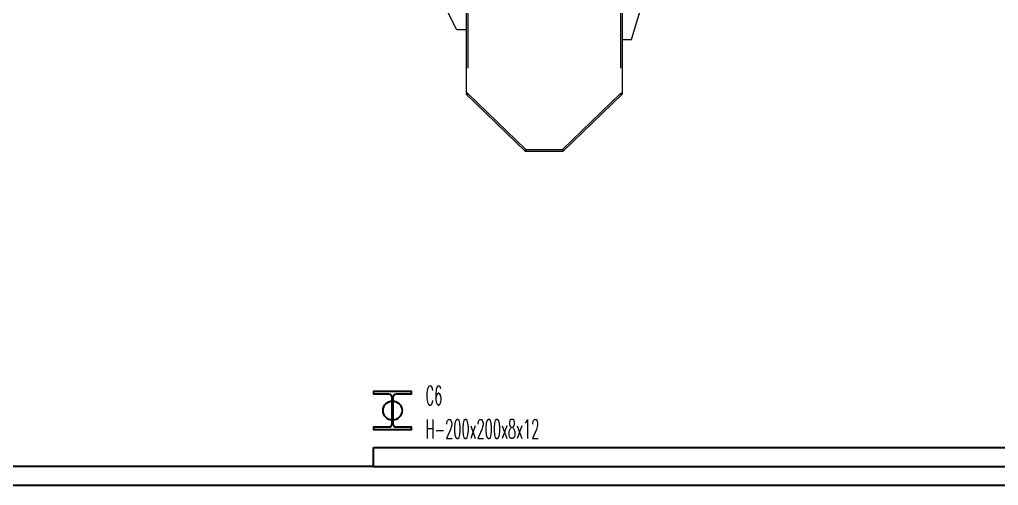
# Model space of a CAD drawing. Header units: millimetres. Extents: x 10462777 to 22643323, y 453826 to 1389191.
# Drawn here: x 11319170 to 11324318, y 593405 to 595855 of the extents above; entities that cross this region are included whole.
import ezdxf
from ezdxf.enums import TextEntityAlignment as Align

# ---------------------------------------------------------------- set-up
doc = ezdxf.new("R2010")
doc.units = ezdxf.units.MM
doc.header["$LTSCALE"] = 200
doc.header["$MEASUREMENT"] = 0
doc.linetypes.add('HIDDEN', pattern=[3.75, 2.5, -1.25])
doc.layers.get('0').update_dxf_attribs({"linetype": 'CONTINUOUS'})
for name, color, linetype in [('7', 7, 'CONTINUOUS'), ('COL', 2, 'CONTINUOUS'), ('panel', 4, 'CONTINUOUS')]:
    doc.layers.add(name, color=color, linetype=linetype)
doc.layers.add('AM_3', color=6, linetype='HIDDEN', lineweight=15)
doc.layers.add('No_Print', color=153, linetype='CONTINUOUS', plot=False)
doc.styles.add('HYwulM', font='txt.shx ', dxfattribs={"bigfont": ' whgtxt.shx'})

msp = doc.modelspace()

# ---------------------------------------------------------------- linework, layer by layer
at = {"ltscale": 10}
for p, q in [((11321031.32522, 593504.72256), (11316331.32522, 593504.72256)), ((11336496.32522, 593404.72256), (11316289.90387, 593404.72256))]:
    msp.add_line(p, q, dxfattribs=at)
at = {"layer": '7'}
for p, q in [((11321527.76583, 595466.21853), (11321518.76583, 595466.21853)), ((11321527.76583, 595466.21853), (11321521.50703, 595459.75111)), ((11322329.76583, 595466.21853), (11322336.02462, 595459.75111)), ((11322329.76583, 595466.21853), (11322338.76583, 595466.21853))]:
    msp.add_line(p, q, dxfattribs=at)
at = {"layer": 'AM_3', "color": 4, "linetype": 'Continuous'}
for p, q in [((11321518.76583, 596100.15454), (11321518.76583, 595462.40389)), ((11322338.76583, 596100.15454), (11322338.76583, 595462.40389)), ((11321828.76583, 595162.40389), (11321518.76583, 595462.40389)), ((11322028.76583, 595162.40389), (11322338.76583, 595462.40389)), ((11321828.76583, 595162.40389), (11322028.76583, 595162.40389))]:
    msp.add_line(p, q, dxfattribs=at)
at = {"layer": 'AM_3', "color": 7, "linetype": 'HIDDEN'}
for p, q in [((11321527.76583, 596100.15454), (11321527.76583, 595466.21853)), ((11322329.76583, 596100.15454), (11322329.76583, 595466.21853)), ((11321832.40762, 595171.40389), (11321527.76583, 595466.21853)), ((11322025.12403, 595171.40389), (11322329.76583, 595466.21853)), ((11321832.40762, 595171.40389), (11321826.14883, 595164.93648)), ((11321832.40762, 595171.40389), (11322025.12403, 595171.40389)), ((11321832.40762, 595171.40389), (11321832.40762, 595162.40389)), ((11322025.12403, 595171.40389), (11322025.12403, 595162.40389)), ((11322025.12403, 595171.40389), (11322031.38283, 595164.93648))]:
    msp.add_line(p, q, dxfattribs=at)
at = {"layer": 'AM_3', "color": 6, "linetype": 'Continuous'}
for p, q in [((11321468.76583, 595800.65454), (11321351.28086, 596035.15454)), ((11322388.76583, 595750.65454), (11322463.76583, 596000.15454)), ((11321518.76583, 595800.65454), (11321468.76583, 595800.65454)), ((11322338.76583, 595750.65454), (11322388.76583, 595750.65454))]:
    msp.add_line(p, q, dxfattribs=at)
at = {"layer": 'COL'}
msp.add_lwpolyline([(11321127.32522, 593726.38492, -0.4142135624), (11321111.32522, 593710.38492), (11321031.32522, 593710.38492), (11321031.32522, 593698.38492), (11321231.32522, 593698.38492), (11321231.32522, 593710.38492), (11321151.32522, 593710.38492, -0.4142135624), (11321135.32522, 593726.38492), (11321135.32522, 593870.38492, -0.4142135624), (11321151.32522, 593886.38492), (11321231.32522, 593886.38492), (11321231.32522, 593898.38492), (11321031.32522, 593898.38492), (11321031.32522, 593886.38492), (11321111.32522, 593886.38492, -0.4142135624), (11321127.32522, 593870.38492)], format="xyb", close=True, dxfattribs=at)
at = {"layer": 'No_Print'}
msp.add_circle((11321131.32522, 593798.38492), 50, dxfattribs=at)
at = {"layer": 'panel'}
for p, q in [((11321031.32522, 593604.72256), (11336496.32522, 593604.72256)), ((11321031.32522, 593504.72256), (11321031.32522, 593604.72256)), ((11321031.32522, 593504.72256), (11336496.32522, 593504.72256))]:
    msp.add_line(p, q, dxfattribs=at)

# ---------------------------------------------------------------- texts
at = {"layer": 'No_Print', "style": 'HYwulM', "width": 0.5}
for s, p in [('C6', (11321305.16001, 593877.49421)), ('H-200x200x8x12', (11321305.16001, 593701.48409))]:
    msp.add_text(s, height=100, dxfattribs=at).set_placement(p, align=Align.MIDDLE_LEFT)

doc.saveas('drawing.dxf')
